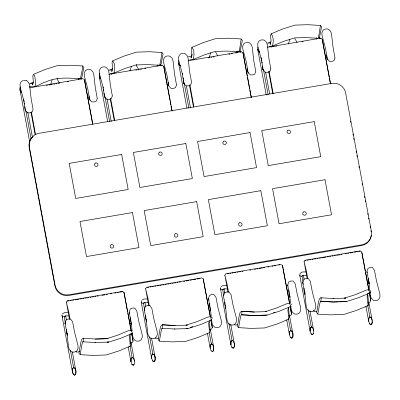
<?xml version="1.0" encoding="UTF-8"?>
<svg xmlns="http://www.w3.org/2000/svg" width="400" height="400" viewBox="0 0 400 400"><rect width="100%" height="100%" fill="white"/><g stroke="black" fill="none" stroke-linecap="round" stroke-linejoin="round"><path stroke-width="0.6" d="M66.325 329.08L66.32 331.89L67.28 335.235L67.235 332.945M130.5 317.575L130.495 320.95L131.455 324.295M145.57 315.57L145.56 318.38L146.52 321.725L146.475 319.43M209.745 303.5L209.735 307.435L210.695 310.78M224.81 302.055L224.8 304.87L225.76 308.215L225.715 305.92M288.985 289.99L288.975 293.925L289.935 297.27L289.91 296.125M304.05 287.98L304.04 291.355L305 294.7L304.945 291.835M369.14 282.04L369.175 283.76L368.215 280.415L368.22 278.165M74.715 375.165L73.305 374.24L72.385 371.58L72.495 368.745L73.57 367.395L70.4 350.335M75.81 373.25L75.9 370.98L72.365 351.955M131.035 342.585L134.455 360.995L134.4 363.955L133.325 365.305L131.92 364.375L130.94 361.595L131.05 358.76L132.125 357.41L129.975 345.835M131 361.715L131.11 358.88L132.185 357.53L133.595 358.455M151.685 358.19L151.795 355.355L152.87 354.005L154.28 354.93L155.195 357.59L155.085 360.425L154.01 361.775L152.6 360.85L151.625 358.07L151.735 355.235L152.81 353.885L149.64 336.825M151.605 338.445L155.14 357.47L155.03 360.305L153.955 361.655L152.545 360.73M210.24 348.205L210.29 345.25L211.365 343.9L209.215 332.32M233.46 341.3L234.44 344.08L234.325 346.915L233.25 348.265L231.84 347.335L230.865 344.555L230.975 341.72L232.05 340.37L228.88 323.31M230.925 344.68L231.035 341.84L232.11 340.49M289.48 334.695L289.59 331.855L290.665 330.505L292.075 331.435L292.995 334.095L292.885 336.93L291.81 338.28L290.4 337.355L289.42 334.57L289.53 331.735L290.605 330.385L288.455 318.81M289.515 315.56L292.935 333.975L292.825 336.81L291.75 338.16L290.34 337.23M309.97 310.81L313.62 330.445L313.565 333.4L312.49 334.75L311.085 333.825L310.105 331.045L310.215 328.21L311.29 326.86L308.12 309.8M310.165 331.165L310.275 328.33L311.35 326.98L312.76 327.905M369.845 316.875L371.255 317.8L372.235 320.58L372.125 323.415L371.05 324.765L369.64 323.84L368.66 321.06L368.77 318.225L369.845 316.875L367.695 305.3M368.72 321.18L368.83 318.345L369.905 316.995L371.315 317.92M372.13 321.595L372.065 323.295L370.99 324.645L369.58 323.72M130.36 343.01A295.885 52.675 -10.5 0 0 132.19 342.665L133.06 341.1L131.705 333.365M209.6 329.5A295.885 52.675 -10.5 0 0 211.43 329.155L212.3 327.59L210.945 319.855M288.84 315.985A295.885 52.675 -10.5 0 0 290.67 315.645L291.54 314.08L290.185 306.345M368.08 302.475A295.885 52.675 -10.5 0 0 369.91 302.13L370.785 300.565L369.425 292.83M127.615 311.96L123.985 292.375L131.15 330.355M174.295 329.005L187.875 328.605L200.16 324.71L211.65 319.895L210.24 316.73L203.225 278.86L210.39 316.845M282.915 267.85L282.465 265.35L289.63 303.335M175.135 325.535L162.795 324.82L162.42 328.29L161.94 328.285L161.07 331.565L159.365 341.16L171.985 341.89L185.34 341.47L198.025 337.45L209.605 332.59L208.63 323.455L209.395 320.715M254.375 312.02L242.035 311.305L241.66 314.775L241.18 314.775L240.31 318.055L238.605 327.645L251.225 328.38L264.58 327.96L277.265 323.94L288.845 319.08L287.87 309.945L288.635 307.205M81.8 77.685L83.86 67.48L82.675 65.975L82.415 69L80.38 78.805C68.78 78 56.735 76.895 45.855 81.915C40.56 83.185 35.245 88.575 29.55 86.305M112.19 70.46L111.74 71.515L112.59 68.015L112.03 62.44L112.685 60.855L124.17 56.035L136.46 52.14L149.395 51.735L161.95 52.48L160.545 61.69L159.62 65.295L147.46 64.59L135.99 64.95L125.095 68.4L113.935 73.085L110.45 73.38M191.43 56.945L190.98 58.005L191.83 54.5L191.27 48.93L191.925 47.345L203.41 42.525L215.7 38.63L228.635 38.225L241.19 38.965L239.785 48.175L238.86 51.78L226.7 51.075L215.23 51.435L204.335 54.89L193.175 59.57L189.69 59.87M270.67 43.435L270.22 44.49L271.07 40.99L270.51 35.415L271.165 33.83L282.65 29.015L294.94 25.12L307.875 24.71L320.43 25.455L319.025 34.665L318.1 38.27L305.94 37.565L294.47 37.925L283.575 41.38L272.415 46.06L268.93 46.355M62.5 317.54L62.6 316.555M210.06 346.575L210.16 345.59M289.3 333.06L289.4 332.08M317.815 313.92L319.55 304.54L320.42 301.265L320.9 301.265L321.275 297.795L320.77 297.795L319.35 298.91L318.455 302.28L316.655 312.745L317.845 314.135L330.465 314.865L343.82 314.445L356.505 310.425L368.085 305.57L368.735 303.96L367.77 294.89M72.385 371.58L62.005 315.735L62.23 314.665M151.625 358.07L141.245 302.225L141.47 301.15M230.865 344.555L220.485 288.71L220.71 287.64M310.105 331.045L299.725 275.2L300.175 273.28L302.375 271.99L305.77 271.905M34.695 86.595C36.4 85.895 34.905 70.19 32.79 75.955L33.35 81.525L32.5 85.025L32.95 83.97M113.935 73.085C115.055 69.265 115.38 63.955 112.685 60.855M192.21 54.115L191.65 56.42L188.22 56.71M193.175 59.57C194.295 55.75 194.62 50.44 191.925 47.345M272.415 46.06C273.54 42.24 273.86 36.93 271.165 33.83M50.665 84.5L52.195 79.85M129.905 70.99L131.435 66.335M209.01 58.025L210.675 52.825M288.385 43.965L289.915 39.315M161.04 64.175L163.1 53.97L161.95 52.48M240.28 50.665L242.34 40.455L241.19 38.965M319.52 37.15L321.58 26.945L320.43 25.455M80.095 354.455L78.935 353.28L80.735 342.815L81.63 339.445L83.05 338.33L83.555 338.33L83.18 341.8L82.7 341.8L81.83 345.08L80.125 354.67L92.745 355.4L106.1 354.985L118.785 350.96L130.365 346.105L129.39 336.97L130.31 333.68M368.03 293.145L367.11 296.435L368.085 305.57L367.76 305.405M64.975 323.115L66.17 319.805L68.29 318.97L70.56 319.055L72.585 321.815L74.57 332.225L77.985 345.41L78.105 348.115L76.975 350.725A5.14 5.04 14.6 0 1 71.295 351.695L69.325 349.61L68.51 347.03L67.05 333.51L64.975 323.115L65.455 324.21M132.15 331.17L131.225 322.565L129.15 312.17L130.345 308.86L132.465 308.025L134.735 308.11L136.76 310.875L138.745 321.285L142.16 334.47L142.28 337.17L141.145 339.785A5.14 5.04 14.6 0 1 135.47 340.75L133.5 338.67L132.68 336.085L132.35 333.015M144.215 309.6L145.41 306.29L147.53 305.455L149.8 305.54L151.825 308.305L153.81 318.715L157.225 331.9L157.345 334.6L156.215 337.215A5.14 5.04 14.6 0 1 150.535 338.185L148.57 336.1L147.75 333.515L146.29 319.995L144.215 309.6L144.695 310.695M211.39 317.66L210.465 309.055L208.39 298.66L209.585 295.35L211.705 294.515L213.975 294.6L216 297.36L217.985 307.775L221.4 320.96L221.52 323.66L220.385 326.27A5.14 5.04 14.6 0 1 214.71 327.24L212.74 325.155L211.92 322.575L211.59 319.5M290.565 303.53L289.705 295.545L287.63 285.145L288.825 281.835L290.945 281L293.215 281.09L295.24 283.85L297.225 294.26L300.64 307.445L300.76 310.145L299.625 312.76A5.14 5.04 14.6 0 1 293.95 313.73L291.98 311.645L291.16 309.06L290.83 305.99M302.695 282.58L303.89 279.265L306.01 278.43L308.28 278.52L310.305 281.28L312.29 291.69L315.705 304.875L315.825 307.58L314.695 310.19A5.14 5.04 14.6 0 1 309.015 311.16L307.05 309.075L306.23 306.495L304.77 292.975L302.695 282.58L303.42 284.22M369.805 290.02L368.945 282.03L366.87 271.635L368.065 268.325L370.185 267.49L372.455 267.575L374.48 270.335L376.465 280.75L379.88 293.935L380 296.635L378.865 299.25A5.14 5.04 14.6 0 1 373.19 300.215L371.22 298.13L370.4 295.55L370.07 292.48M57.445 78.025L57.065 79.02L59.385 83.015M136.685 64.51L136.305 65.505L138.905 69.98M179.59 54.77L178.48 57.295L178.625 59.9L182.095 72.885L183.965 83.73L186.165 85.82L188.445 85.855L190.555 85.07L191.575 82.43L189.61 71.605L188.105 58.285L187.26 55.8L185.27 53.8A5.14 5.04 14.6 0 0 183.66 53.375M69.505 319.35L66.355 302.2L68.655 311.39L70.02 319.14M148.745 305.84L145.595 288.69L147.895 297.875L149.265 305.63M227.985 292.325L224.835 275.18L227.135 284.365L228.505 292.115M307.225 278.815L304.075 261.665L306.375 270.855L307.745 278.605M368.215 280.415L368.7 279.635M66.3 302.29L67.085 301.09A296.165 52.725 -10.5 0 0 68.895 300.815M145.54 288.78L146.325 287.58M224.78 275.265L225.565 274.065M304.02 261.755L304.805 260.555A296.165 52.725 -10.5 0 0 306.015 260.37M75.07 374.715L75.79 373.815M133.985 364.28L133.27 365.18L131.86 364.255M210.35 345.37L211.425 344.02L212.835 344.945M212.51 351.67L213.585 350.32L213.695 347.485L210.275 329.075M313.51 333.28L312.435 334.63L311.025 333.705M20.72 86.86L20.04 87.63L20.055 89.985L21.095 92.165M20.74 87.145L20.055 87.91L20.07 90.265L29.765 142.43M99.96 73.35L99.28 74.115L99.31 76.755L107.635 121.555M162.795 324.82L162.29 324.815L160.87 325.935L159.975 329.305L158.175 339.77L159.335 340.945M242.035 311.305L241.53 311.305L240.11 312.425L239.215 315.79L237.415 326.255L238.575 327.435M62.45 313.815L64.655 312.525L68.05 312.44M141.695 300.3L143.895 299.015L147.29 298.93M220.935 286.79L223.135 285.5L226.53 285.415M105.07 97.23L104.33 96.655L105.09 96.2M184.68 84L183.57 83.145L184.335 82.685M263.92 70.49L262.81 69.635L263.575 69.175M65.295 316.21L64.175 316.825L62.81 316.63L62.005 315.735M144.535 302.695L143.415 303.315L142.05 303.12L141.245 302.225M223.775 289.185L222.655 289.805L221.29 289.605L220.485 288.71M303.015 275.67L301.895 276.29L300.53 276.095L299.725 275.2M33.445 74.37L44.93 69.55L57.22 65.655L70.155 65.25L82.675 65.975M33.6 82.115L29.74 83.735L33.17 83.44M112.84 68.605L108.98 70.225L112.41 69.93M270.77 41.81L267.46 43.2L270.89 42.905M95.215 339.035L106.71 338.675L117.625 335.215L128.79 330.53L131 330.24L132.355 332.955L132.41 333.405L120.92 338.225L108.635 342.12L95.055 342.515M108.485 341.76L107.32 342.13L108.635 342.12M190.055 327.51L192.97 326.585M273.375 312.705L275.12 312.15M241.66 314.775L254.18 315.5L267.115 315.095L279.4 311.2L290.89 306.38L289.48 303.215L287.27 303.505L276.105 308.19L265.19 311.65L266.57 311.64L253.7 312.01L241.53 311.305M320.9 301.265L333.42 301.99L346.355 301.585L358.64 297.69L370.13 292.87L370.785 291.29L370.505 290.5M83.14 78.65L29.545 87.81M162.38 65.14L108.785 74.295M241.62 51.625L188.025 60.785M320.86 38.115L267.265 47.275M122.695 291.38L67.235 300.835M201.935 277.865L146.475 287.325M281.175 264.355L225.715 273.81M360.415 250.845L304.955 260.3M87.87 98.035L89.065 97.825M167.11 84.525L168.305 84.31M246.35 71.01L247.545 70.8M325.59 57.5L326.785 57.29M368.555 293.075L370.13 292.87L368.72 289.705L366.51 289.995L355.345 294.675L344.43 298.135L345.81 298.125L332.94 298.5M210.24 316.73L208.03 317.015L196.865 321.7L185.95 325.16L187.33 325.15L174.455 325.52L162.29 324.815M210.6 320.03L211.65 319.895M131.36 333.545L132.41 333.405M338.295 301.805L332.775 301.98L320.42 301.265M339.52 301.765L346.355 301.585M267.115 315.095L253.535 315.49L241.18 314.775M186.56 328.62L187.875 328.605M106.71 338.675L108.09 338.66L95.895 339.045L83.05 338.33M320.77 297.795L333.615 298.51M161.94 328.285L174.94 329.015M82.7 341.8L95.7 342.525M238.1 51.615L238.86 51.78M158.86 65.125L159.62 65.295M79.62 78.64L80.38 78.805M259.79 52.115L258.815 51.63L257.775 49.45M259.805 52.395L258.835 51.91L257.79 49.73L257.76 47.09M180.55 65.625L179.575 65.14L178.535 62.96M180.565 65.91L179.595 65.425L178.55 63.245L178.52 60.605M288.52 318.915L288.845 319.08M209.28 332.43L209.605 332.59M130.04 345.94L130.365 346.105M330.575 83.975L322.305 39.615L322.195 39.16L320.865 38.425A295.885 52.675 -10.5 0 1 319.645 38.65L319.075 37.51M241.625 51.935L243.065 53.13L251.335 97.485M162.385 65.445L163.825 66.64L172.095 111M83.575 79.215L84.435 79.73L84.54 80.305M360.405 251.075L361.795 252.075L368.98 290.425M281.595 264.87L282.465 265.43M202.355 278.38L203.225 278.94M123.98 292.455L122.685 291.61A296.165 52.725 -10.5 0 1 119.635 292.18M311.29 326.86L312.7 327.785L313.68 330.565M290.605 330.385L292.015 331.315L292.935 333.975M232.05 340.37L233.52 341.42M231.785 347.215L233.195 348.145L234.27 346.795L234.38 343.955L230.73 324.32M211.365 343.9L212.775 344.825L213.755 347.605L213.64 350.44L212.57 351.79L211.1 350.745M152.81 353.885L154.22 354.81L155.14 357.47M132.125 357.41L133.535 358.335L134.515 361.115M73.57 367.395L74.98 368.32L75.955 371.1L75.845 373.94L74.77 375.29L73.36 374.36L72.445 371.7L72.555 368.865L73.63 367.515L75.04 368.44M328.095 59.545L326.985 58.69L326.68 55.235M248.485 72.775L247.745 72.2L247.44 68.745M90.37 100.085L89.265 99.225L88.96 95.77M25.83 110.74L25.09 110.17L24.785 106.71M313.16 310.46L314.35 311.605A295.885 52.675 -10.5 0 0 316.765 311.235M234.315 324.355L235.11 325.115A295.885 52.675 -10.5 0 0 237.525 324.745M155.075 337.865L155.87 338.63A295.885 52.675 -10.5 0 0 158.285 338.26M75.835 351.38L76.63 352.14A295.885 52.675 -10.5 0 0 79.65 351.675M26.825 80.74L28.71 82.64M322.195 39.16L329.19 77.1M242.955 52.67L247.22 75.925M163.715 66.185L170.025 100.455M297.105 42.48L294.785 38.48M217.865 55.99L215.545 51.995M291.26 304.01L291.545 304.8M212.02 317.52L212.3 318.31M319.06 37.23L319.845 38.865M239.82 50.74L240.605 52.375M239.835 51.025L240.36 52.115M160.58 64.25L161.1 65.345M160.595 64.535L161.12 65.625M99.295 76.47L100.335 78.65M99.31 76.755L100.355 78.935M81.34 77.765L81.86 78.855M81.355 78.05L81.88 79.14M20.07 90.265L21.115 92.45M366.87 271.635L367.35 272.73M287.63 285.145L288.11 286.24M208.39 298.66L209.11 300.3M129.15 312.17L129.87 313.815M211.16 350.865L210.18 348.085L207.445 333.355M28.78 82.82L29.625 85.31L31.13 98.63L33.095 109.455L32.075 112.095L29.965 112.88L27.685 112.845L25.485 110.755L23.615 99.91L20.145 86.925L20 84.32L21.11 81.795A5.14 5.04 14.6 0 1 22.97 80.66M370.78 300.635L369.43 293.4M291.54 314.15L290.19 306.91M212.3 327.66L210.945 320.425M133.06 341.17L131.595 333.325M269.095 71.26L273.205 93.755M189.855 84.77L193.81 106.265M110.735 98.885L114.725 120.78M31.375 111.795L35.56 134.795M361.815 252.525L365.225 270.815M350.575 121.17L350.805 122.395M352.965 134.025L353.195 135.25M353.765 138.31L353.99 139.535M356.155 151.17L356.38 152.395M356.95 155.455L357.175 156.68M359 166.475L359.225 167.7M362.185 183.62L362.41 184.845M364.575 196.48L364.8 197.705M365.37 200.765L365.6 201.99M367.76 213.625L367.99 214.85M368.555 217.91L368.785 219.135M370.15 226.48L370.375 227.705M370.945 230.77L371.175 231.99M365.45 272.035L368.86 290.35M368.755 302.05L372.175 320.46M365.925 306.33L368.66 321.06M265.64 72.45L269.63 93.93M303.355 275.215L304.15 279.51M303.025 282.385L301.95 276.065A60.335 10.955 37.1 0 1 306.205 275.435M261.2 57.515L261.765 60.56M261.995 61.78L262.22 62.995M263.58 70.31L268.105 94.68M257.79 49.73L266.23 95.145M283.03 268.455L289.505 303.25M286.685 319.845L289.42 334.57M224.115 288.725L224.91 293.02M186.395 85.965L190.505 108.055M182.415 73.465L182.64 74.68M183.205 77.725L183.43 78.945M184.34 83.82L188.865 108.19M223.785 295.895L222.71 289.575A60.335 10.955 37.1 0 1 228.025 289.14M178.55 63.245L186.875 108.04M107.045 98.86L111.265 121.57M144.875 302.24L145.67 306.535M144.545 309.405L143.47 303.09A60.335 10.955 37.1 0 1 148.785 302.65M103.175 86.975L103.4 88.195M103.625 89.41L103.85 90.63M105.1 97.33L109.625 121.7M127.845 313.18L131.14 330.885M128.205 346.865L130.94 361.595M65.635 315.75L66.43 320.045M27.805 112.375L32.48 137.535M23.705 99.27L24.16 101.705M24.385 102.925L24.61 104.14M25.86 110.845L31.065 138.87M65.42 323.53L64.23 316.6A60.335 10.955 37.1 0 1 68.485 315.975M329.415 78.325L330.435 83.835M268.695 71.63L272.77 93.665M247.45 77.15L249.605 88.775M249.835 90L251.195 97.345M189.455 85.145L193.53 107.18M170.255 101.675L170.82 104.735M171.05 105.96L171.955 110.855M110.215 98.655L114.29 120.69M84.65 80.915L92.715 124.37M30.975 112.165L35.165 134.815M92.675 123.51L84.435 79.73M288.53 308.405L289.495 317.47M209.29 321.915L210.255 330.985M130.05 335.425L131.015 344.495M262.505 66.175L262.81 69.635M183.265 79.69L183.57 83.145M168.2 82.26L168.505 85.715M104.025 93.2L104.33 96.655M316.32 37.695L316.345 39.16M237.095 51.49L237.1 52.67M237.08 51.21L237.085 52.385M157.84 64.72L157.85 66.485M78.615 78.515L78.61 80M23.51 80.505A5.14 5.04 14.6 0 1 26.79 80.825M68.495 81.645A295.885 52.675 -10.5 0 1 67.275 81.865M59.395 83.25A295.885 52.675 -10.5 0 1 58.225 83.45M57.055 83.65A295.885 52.675 -10.5 0 1 55.885 83.85M54.715 84.05A295.885 52.675 -10.5 0 1 53.545 84.25M52.375 84.45A295.885 52.675 -10.5 0 1 51.21 84.645M50.04 84.84A295.885 52.675 -10.5 0 1 48.825 85.045M47.605 85.245A295.885 52.675 -10.5 0 1 46.39 85.445M145.905 68.46A295.885 52.675 -10.5 0 1 144.685 68.68M141.635 69.215A295.885 52.675 -10.5 0 1 140.415 69.43M139.22 69.635A295.885 52.675 -10.5 0 1 138.05 69.84M136.88 70.04A295.885 52.675 -10.5 0 1 135.71 70.24M112.27 74.08A295.885 52.675 -10.5 0 1 111.06 74.27M303.165 41.655A295.885 52.675 -10.5 0 1 301.945 41.87M276.815 46.095A295.885 52.675 -10.5 0 1 275.6 46.29M274.385 46.485A295.885 52.675 -10.5 0 1 273.175 46.675M271.96 46.865A295.885 52.675 -10.5 0 1 270.75 47.055M368.755 282.995A3.6 1.24 -11.2 0 1 367.61 283.465M359.795 251.19A296.165 52.725 -10.5 0 1 358.575 251.42M357.355 251.645A296.165 52.725 -10.5 0 1 354.305 252.21M353.08 252.435A296.165 52.725 -10.5 0 1 350.025 252.995M348.805 253.215A296.165 52.725 -10.5 0 1 347.58 253.435M346.36 253.655A296.165 52.725 -10.5 0 1 345.14 253.875M342.085 254.415A296.165 52.725 -10.5 0 1 340.865 254.63M339.645 254.845A296.165 52.725 -10.5 0 1 338.425 255.055M337.815 255.165A296.165 52.725 -10.5 0 1 336.64 255.365M335.47 255.57A296.165 52.725 -10.5 0 1 334.295 255.77M333.125 255.97A296.165 52.725 -10.5 0 1 331.95 256.17M330.78 256.37A296.165 52.725 -10.5 0 1 329.61 256.57M328.44 256.765A296.165 52.725 -10.5 0 1 327.27 256.96M326.05 257.165A296.165 52.725 -10.5 0 1 321.79 257.87M320.575 258.065A296.165 52.725 -10.5 0 1 319.355 258.265M318.14 258.46A296.165 52.725 -10.5 0 1 316.925 258.655M315.71 258.85A296.165 52.725 -10.5 0 1 314.495 259.045M313.28 259.235A296.165 52.725 -10.5 0 1 312.07 259.43M310.855 259.62A296.165 52.725 -10.5 0 1 309.645 259.81M308.435 259.995A296.165 52.725 -10.5 0 1 307.225 260.185M289.515 296.505A3.6 1.24 -11.2 0 1 288.37 296.98M279.945 264.815A296.165 52.725 -10.5 0 1 278.725 265.045M275.675 265.61A296.165 52.725 -10.5 0 1 274.45 265.835M273.23 266.06A296.165 52.725 -10.5 0 1 272.01 266.285M268.955 266.835A296.165 52.725 -10.5 0 1 267.73 267.055M264.675 267.605A296.165 52.725 -10.5 0 1 263.455 267.82M262.235 268.035A296.165 52.725 -10.5 0 1 259.18 268.57M257.985 268.775A296.165 52.725 -10.5 0 1 256.815 268.98M255.64 269.18A296.165 52.725 -10.5 0 1 254.47 269.385M250.955 269.98A296.165 52.725 -10.5 0 1 249.785 270.18M243.16 271.28A296.165 52.725 -10.5 0 1 241.94 271.48M240.725 271.675A296.165 52.725 -10.5 0 1 239.51 271.875M238.295 272.07A296.165 52.725 -10.5 0 1 237.075 272.265M235.86 272.46A296.165 52.725 -10.5 0 1 234.65 272.655M233.435 272.845A296.165 52.725 -10.5 0 1 232.22 273.035M231.01 273.225A296.165 52.725 -10.5 0 1 229.8 273.415M228.585 273.605A296.165 52.725 -10.5 0 1 227.38 273.79M210.275 310.02A3.6 1.24 -11.2 0 1 209.13 310.49M200.095 278.44A296.165 52.725 -10.5 0 1 197.045 279.01M195.82 279.235A296.165 52.725 -10.5 0 1 192.77 279.795M191.545 280.015A296.165 52.725 -10.5 0 1 190.325 280.24M189.1 280.46A296.165 52.725 -10.5 0 1 186.045 281.005M184.825 281.225A296.165 52.725 -10.5 0 1 183.605 281.44M180.55 281.975A296.165 52.725 -10.5 0 1 179.33 282.185M178.16 282.39A296.165 52.725 -10.5 0 1 176.99 282.595M175.815 282.795A296.165 52.725 -10.5 0 1 174.645 282.995M173.47 283.195A296.165 52.725 -10.5 0 1 172.3 283.395M171.13 283.59A296.165 52.725 -10.5 0 1 169.96 283.79M168.79 283.985A296.165 52.725 -10.5 0 1 167.57 284.19M166.355 284.39A296.165 52.725 -10.5 0 1 165.135 284.59M163.92 284.79A296.165 52.725 -10.5 0 1 162.7 284.99M161.485 285.19A296.165 52.725 -10.5 0 1 159.66 285.485M158.445 285.68A296.165 52.725 -10.5 0 1 157.23 285.875M156.015 286.07A296.165 52.725 -10.5 0 1 154.8 286.26M153.585 286.455A296.165 52.725 -10.5 0 1 152.375 286.645M151.165 286.835A296.165 52.725 -10.5 0 1 149.95 287.02M148.74 287.21A296.165 52.725 -10.5 0 1 147.535 287.395M180 54.415A5.14 5.04 14.6 0 1 183.115 53.35M245.625 42.695A5.14 5.04 14.6 0 0 243.765 43.825L242.655 46.35L242.8 48.955L246.265 61.945L248.14 72.785L250.34 74.875L252.62 74.91L254.73 74.13L255.75 71.49L253.785 60.66L252.275 47.34L251.43 44.855L249.445 42.86A5.14 5.04 14.6 0 0 246.165 42.54M236.745 52.845A295.885 52.675 -10.5 0 1 235.525 53.07M232.475 53.63A295.885 52.675 -10.5 0 1 231.25 53.85M230.03 54.075A295.885 52.675 -10.5 0 1 228.81 54.295M214.365 56.83A295.885 52.675 -10.5 0 1 213.195 57.03M212.025 57.225A295.885 52.675 -10.5 0 1 210.855 57.425M209.69 57.62A295.885 52.675 -10.5 0 1 208.52 57.815M131.035 323.53A3.6 1.24 -11.2 0 1 129.885 324.005M118.415 292.41A296.165 52.725 -10.5 0 1 117.195 292.635M115.97 292.86A296.165 52.725 -10.5 0 1 114.75 293.085M111.695 293.64A296.165 52.725 -10.5 0 1 110.475 293.86M107.42 294.41A296.165 52.725 -10.5 0 1 106.195 294.625M104.975 294.845A296.165 52.725 -10.5 0 1 101.92 295.38M98.335 296.005A296.165 52.725 -10.5 0 1 97.16 296.205M95.99 296.405A296.165 52.725 -10.5 0 1 94.82 296.61M93.645 296.805A296.165 52.725 -10.5 0 1 92.475 297.005M91.305 297.205A296.165 52.725 -10.5 0 1 90.135 297.4M88.94 297.6A296.165 52.725 -10.5 0 1 87.72 297.8M86.505 298.005A296.165 52.725 -10.5 0 1 85.285 298.205M84.07 298.405A296.165 52.725 -10.5 0 1 82.855 298.6M81.635 298.8A296.165 52.725 -10.5 0 1 80.42 298.995M79.205 299.19A296.165 52.725 -10.5 0 1 74.955 299.87M73.74 300.06A296.165 52.725 -10.5 0 1 72.53 300.25M71.315 300.44A296.165 52.725 -10.5 0 1 70.105 300.625M371.33 235.045A11.92 11.69 14.6 0 1 361.605 245.52L68.77 295.455A11.92 11.69 14.6 0 1 54.915 285.92L29.195 147.545A11.92 11.69 14.6 0 1 33.195 136.56M224.65 292.78L223.455 296.09L225.53 306.485L226.99 320.005L227.81 322.585L229.775 324.67A5.14 5.04 14.6 0 0 235.455 323.705L236.585 321.09L236.465 318.39L233.05 305.205L231.065 294.79L229.04 292.03L226.77 291.945L224.65 292.78M97.27 98.51L96.25 101.15L94.14 101.935L91.86 101.9L89.66 99.81L87.785 88.97L84.32 75.98L84.175 73.375L85.285 70.85A5.14 5.04 14.6 0 1 90.96 69.88L92.95 71.88L93.795 74.365L95.305 87.685L97.27 98.51M112.335 95.945L111.315 98.585L109.205 99.365L106.925 99.33L104.725 97.24L102.855 86.4L99.385 73.41L99.24 70.805L100.35 68.28A5.14 5.04 14.6 0 1 106.03 67.315L108.02 69.31L108.865 71.795L110.37 85.115L112.335 95.945M176.51 85L175.49 87.64L173.38 88.425L171.1 88.39L168.9 86.3L167.025 75.455L163.56 62.47L163.415 59.865L164.525 57.34A5.14 5.04 14.6 0 1 170.2 56.37L172.19 58.365L173.035 60.855L174.545 74.175L176.51 85M270.815 68.92L269.795 71.56L267.69 72.34L265.405 72.31L263.205 70.215L261.335 59.375L257.865 46.39L257.72 43.785L258.83 41.26A5.14 5.04 14.6 0 1 264.51 40.29L266.5 42.285L267.345 44.77L268.855 58.095L270.815 68.92M334.99 57.975L333.97 60.615L331.86 61.4L329.58 61.365L327.38 59.275L325.51 48.43L322.04 35.445L321.895 32.84L323.005 30.315A5.14 5.04 14.6 0 1 328.685 29.345L330.675 31.345L331.515 33.83L333.025 47.15L334.99 57.975M95.435 163.025L94.49 164.05L94.565 165.44L95.62 166.375L97.03 166.315L97.975 165.29L97.9 163.905L96.845 162.965L95.435 163.025M159.625 152.08L158.68 153.105L158.755 154.495L159.805 155.43L161.215 155.37L162.16 154.345L162.085 152.96L161.035 152.02L159.625 152.08M111.13 244.7L110.185 245.725L110.26 247.11L111.315 248.05L112.725 247.99L113.67 246.965L113.595 245.575L112.54 244.64L111.13 244.7M223.81 141.135L222.865 142.16L222.945 143.55L223.995 144.485L225.405 144.425L226.35 143.4L226.275 142.015L225.22 141.075L223.81 141.135M175.32 233.755L174.375 234.78L174.45 236.165L175.5 237.105L176.91 237.045L177.855 236.02L177.78 234.63L176.73 233.695L175.32 233.755M288 130.19L287.055 131.215L287.13 132.605L288.18 133.54L289.59 133.48L290.535 132.455L290.46 131.07L289.41 130.13L288 130.19M239.505 222.81L238.56 223.835L238.64 225.22L239.69 226.16L241.1 226.1L242.045 225.075L241.97 223.685L240.915 222.75L239.505 222.81M303.695 211.865L302.75 212.89L302.825 214.275L303.875 215.215L305.285 215.155L306.23 214.13L306.155 212.74L305.105 211.805L303.695 211.865M331.78 83.4L38.94 133.335A11.92 11.69 14.6 0 0 29.37 146.865L55.09 285.24A11.92 11.69 14.6 0 0 68.945 294.78L361.785 244.845A11.92 11.69 14.6 0 0 371.35 231.315L345.635 92.935A11.92 11.69 14.6 0 0 331.78 83.4M121.66 154.45L69.185 163.4L75.7 198.45L128.175 189.5L121.66 154.45M185.85 143.505L133.37 152.455L139.885 187.505L192.36 178.555L185.85 143.505M250.035 132.56L197.56 141.51L204.075 176.56L256.55 167.61L250.035 132.56M314.225 121.615L261.745 130.565L268.26 165.615L320.74 156.665L314.225 121.615M132.46 212.565L79.985 221.515L86.5 256.565L138.975 247.615L132.46 212.565M196.65 201.62L144.175 210.57L150.685 245.62L203.165 236.67L196.65 201.62M260.835 190.675L208.36 199.625L214.875 234.675L267.35 225.725L260.835 190.675M325.025 179.73L272.55 188.68L279.06 223.73L331.54 214.78L325.025 179.73"/></g></svg>
